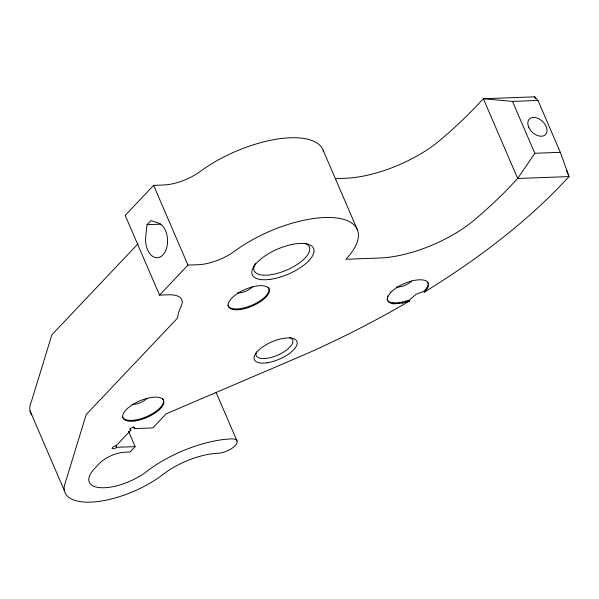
<?xml version="1.0" encoding="UTF-8"?>
<svg xmlns="http://www.w3.org/2000/svg" width="599" height="599" viewBox="0 0 599 599"><rect width="100%" height="100%" fill="white"/><g stroke="black" fill="none" stroke-linecap="round" stroke-linejoin="round"><path stroke-width="0.9" d="M427.813 282.204C429.206 285.716 426.069 289.062 423.77 291.399L416.08 294.251L409.387 300.039L402.775 302.106L402.745 303.027L393.625 303.798A22.126 9.037 -23.3 0 1 387.351 298.504L387.83 296.7L390.526 292.716A22.126 9.037 -23.3 0 1 419.906 279.778A22.126 9.037 -23.3 0 1 424.129 292.23L429.086 289.167A432.778 176.72 -23.3 0 0 562.244 183.773L569.05 176.578L560.327 152.333L537.992 100.467L534.705 96.836L483.356 98.73L476.549 105.926A366.723 149.743 -23.3 0 1 440.003 140.256A79.27 32.368 -23.3 0 1 345.451 178.262L335.373 178.629M147.062 224.67L145.737 236.605A17.506 10.999 87.9 0 0 154.677 257.36A17.506 10.999 87.9 0 0 167.428 243.883A17.506 10.999 87.9 0 0 158.488 223.127L150.926 220.589L147.062 224.67L160.891 224.161M406.332 301.117L406.219 302.098L402.745 303.027L402.401 302.173M560.327 152.333L534.825 153.277L517.701 178.48L510.895 185.675A366.723 149.743 -23.3 0 1 474.348 219.998A79.27 32.368 -23.3 0 1 379.796 258.004L345.885 259.262A80.947 33.05 -23.3 0 0 333.418 217.662A80.947 33.05 -23.3 0 0 234.815 251.048A33.027 13.485 -23.3 0 1 198.157 264.728L187.959 265.102L159.551 295.127L125.206 215.378L153.614 185.361L163.812 184.979A33.027 13.485 -23.3 0 0 200.47 171.299A80.947 33.05 -23.3 0 1 276.783 139.155A80.947 33.05 -23.3 0 1 323.61 151.697M138.099 243.681L51.858 334.819L31.552 401.031A63.614 25.974 -23.3 0 0 31.867 414.987M130.193 428.412L130.926 430.119L115.951 445.933A2.643 1.078 -23.3 0 0 112.537 447.453A2.643 1.078 -23.3 0 0 113.233 448.816A2.643 1.078 -23.3 0 0 116.648 447.296L135.134 446.614L128.538 431.295M135.134 446.614L130.028 452.005L124.899 452.2A19.819 8.094 -23.3 0 0 99.284 463.551L94.537 468.568A37.19 15.185 -23.3 0 0 100.849 487.713A37.19 15.185 -23.3 0 0 146.74 471.458A74.403 30.377 -23.3 0 1 231.648 438.88A13.208 5.391 -23.3 0 1 235.115 445.693A13.208 5.391 -23.3 0 1 218.043 453.263A47.98 19.587 -23.3 0 0 163.287 474.273A63.606 25.974 -23.3 0 1 97.397 501.588A63.606 25.974 -23.3 0 1 64.295 486.006L86.204 414.568L177.559 318.032L178.45 312.588L180.883 306.733A33.027 13.485 -23.3 0 0 168.431 294.798L159.551 295.127M387.096 299.23A22.013 8.992 -23.3 0 0 390.952 302.517L396.201 303.049L402.775 302.106M566.467 170.58L569.05 176.578L517.701 178.48L483.356 98.73L512.489 101.411L537.992 100.467M130.926 430.119A2.643 1.078 -23.3 0 1 130.23 428.757A2.643 1.078 -23.3 0 1 133.644 427.237A2.643 1.078 -23.3 0 1 134.341 428.599L152.827 427.918L166.133 413.857L306.329 353.882A432.778 176.72 -23.3 0 0 405.867 303.139L409.746 300.87L406.219 302.098L405.867 301.245M534.705 96.836L535.446 98.55M512.489 101.411L534.825 153.277M323.086 150.124L357.431 229.874M153.614 185.361L187.959 265.102M216.037 392.278L237.092 441.156M133.599 426.885L134.341 428.599M115.914 445.596L116.648 447.296M30.055 410.959L64.4 490.708M393.273 302.959L393.625 303.798L393.386 302.974M396.014 303.042L396.358 303.888L396.201 303.049M399.084 302.78L399.428 303.626L399.361 302.757M387.493 295.861L387.83 296.7M390.196 291.885L390.526 292.716M146.98 398.357A10.572 4.313 -23.3 0 1 131.975 404.385M411.64 281.006A10.572 4.313 -23.3 0 1 396.635 287.033M289.295 337.409A19.819 8.094 -23.3 0 1 278.108 354.967A19.819 8.094 -23.3 0 1 256.469 351.965M252.449 286.899A10.572 4.313 -23.3 0 1 237.451 292.918M305.235 243.456A30.055 12.272 -23.3 0 1 286.539 270.127A30.055 12.272 -23.3 0 1 254.515 265.23M254.83 264.563A30.055 12.272 -23.3 0 1 255.608 263.208M162.726 398.717A22.126 9.037 -23.3 0 1 147.04 416.425A22.126 9.037 -23.3 0 1 122.436 416.59M268.195 287.258A22.126 9.037 -23.3 0 1 252.516 304.958A22.126 9.037 -23.3 0 1 227.905 305.123M135.06 420.94A22.126 9.037 -23.3 0 0 163.797 400.956A22.126 9.037 -23.3 0 0 131.031 405.665A22.126 9.037 -23.3 0 0 135.06 420.94M240.528 309.481A22.126 9.037 -23.3 0 0 269.273 289.497A22.126 9.037 -23.3 0 0 236.5 294.206A22.126 9.037 -23.3 0 0 240.528 309.481M267.019 362.792A23.121 9.442 -23.3 0 0 297.052 341.909A23.121 9.442 -23.3 0 0 262.811 346.828A23.121 9.442 -23.3 0 0 267.019 362.792M270.546 279.306A33.357 13.62 -23.3 0 0 313.869 249.184A33.357 13.62 -23.3 0 0 264.466 256.282A33.357 13.62 -23.3 0 0 270.546 279.306M528.7 127.153A11.231 7.435 43.4 0 0 545.307 134.827A11.231 7.435 43.4 0 0 538.284 118.52A11.231 7.435 43.4 0 0 528.7 127.153"/></g></svg>
